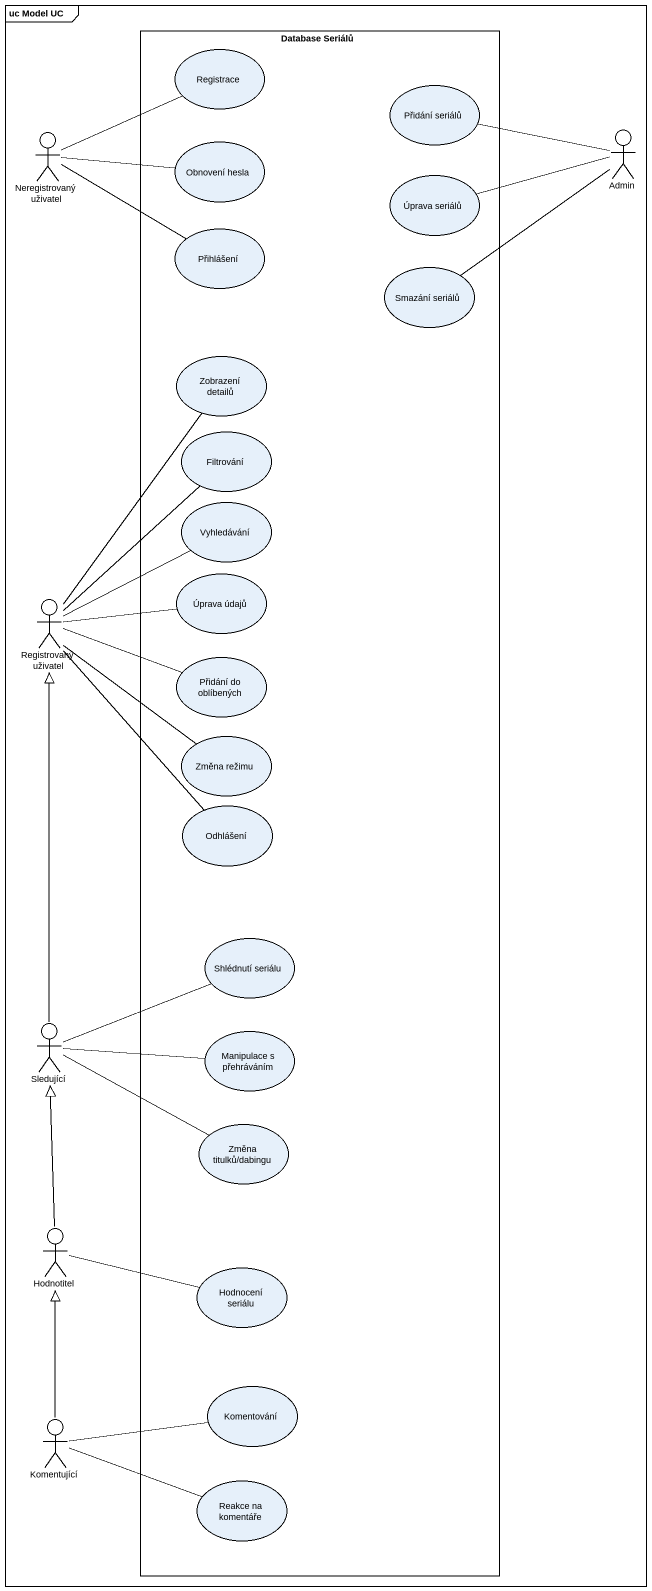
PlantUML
@startuml
mainframe uc Model UC
rectangle "Database Seriálů" as Database_Seriálů {
  usecase Registrace
  usecase "Přidání seriálů" as Přidání_seriálů
  usecase "Obnovení hesla" as Obnovení_hesla
  usecase "Úprava seriálů" as Úprava_seriálů
  usecase Přihlášení
  usecase "Smazání seriálů" as Smazání_seriálů
  usecase "Zobrazení detailů" as Zobrazení_detailů
  usecase Filtrování
  usecase Vyhledávání
  usecase "Úprava údajů" as Úprava_údajů
  usecase "Přidání do oblíbených" as Přidání_do_oblíbených
  usecase "Změna režimu" as Změna_režimu
  usecase Odhlášení
  usecase "Shlédnutí seriálu" as Shlédnutí_seriálu
  usecase "Manipulace s přehráváním" as Manipulace_s_přehráváním
  usecase "Změna titulků/dabingu" as Změna_titulků_dabingu
  usecase "Hodnocení seriálu" as Hodnocení_seriálu
  usecase Komentování
  usecase "Reakce na komentáře" as Reakce_na_komentáře
}
actor "Neregistrovaný uživatel" as Neregistrovaný_uživatel
actor Admin
actor "Registrovaný uživatel" as Registrovaný_uživatel
actor Sledující
actor Hodnotitel
actor Komentující
Neregistrovaný_uživatel -right- Registrace
Neregistrovaný_uživatel -right- Obnovení_hesla
Neregistrovaný_uživatel -right- Přihlášení
Admin -left- Přidání_seriálů
Admin -left- Úprava_seriálů
Admin -- Smazání_seriálů
Zobrazení_detailů -- Registrovaný_uživatel
Filtrování -- Registrovaný_uživatel
Vyhledávání -left- Registrovaný_uživatel
Registrovaný_uživatel -right- Úprava_údajů
Registrovaný_uživatel -right- Přidání_do_oblíbených
Registrovaný_uživatel -- Změna_režimu
Registrovaný_uživatel -- Odhlášení
Sledující -up-|> Registrovaný_uživatel
Sledující -right- Shlédnutí_seriálu
Sledující -right- Manipulace_s_přehráváním
Sledující -right- Změna_titulků_dabingu
Hodnotitel -up-|> Sledující
Hodnotitel -right- Hodnocení_seriálu
Komentující -up-|> Hodnotitel
Komentující -right- Komentování
Komentující -right- Reakce_na_komentáře
@enduml
